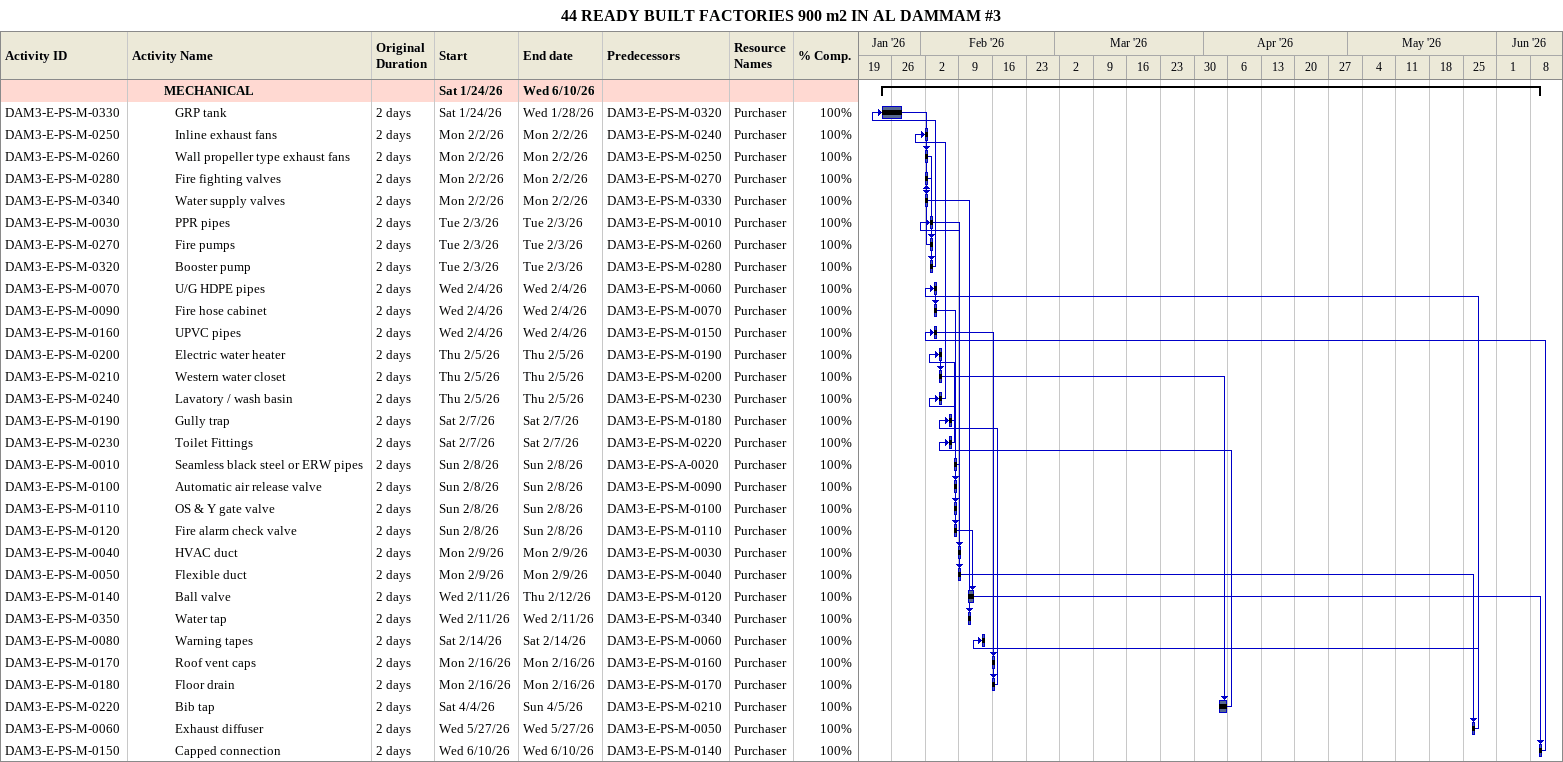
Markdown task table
44 READY BUILT FACTORIES 900 m2 IN AL DAMMAM #3

| ID | Level | Task | Original duration | Start | Finish | Predecessors | Resources | % complete |
|---|---|---|---|---|---|---|---|---|
|  | 4 | **MECHANICAL** |  | 2026-01-24 | 2026-06-10 |  |  |  |
| DAM3-E-PS-M-0330 | 5 | GRP tank | 2d | 2026-01-24 | 2026-01-28 | DAM3-E-PS-M-0320 | Purchaser | 100 |
| DAM3-E-PS-M-0250 | 5 | Inline exhaust fans | 2d | 2026-02-02 | 2026-02-02 | DAM3-E-PS-M-0240 | Purchaser | 100 |
| DAM3-E-PS-M-0260 | 5 | Wall propeller type exhaust fans | 2d | 2026-02-02 | 2026-02-02 | DAM3-E-PS-M-0250 | Purchaser | 100 |
| DAM3-E-PS-M-0280 | 5 | Fire fighting valves | 2d | 2026-02-02 | 2026-02-02 | DAM3-E-PS-M-0270 | Purchaser | 100 |
| DAM3-E-PS-M-0340 | 5 | Water supply valves | 2d | 2026-02-02 | 2026-02-02 | DAM3-E-PS-M-0330 | Purchaser | 100 |
| DAM3-E-PS-M-0030 | 5 | PPR pipes | 2d | 2026-02-03 | 2026-02-03 | DAM3-E-PS-M-0010 | Purchaser | 100 |
| DAM3-E-PS-M-0270 | 5 | Fire pumps | 2d | 2026-02-03 | 2026-02-03 | DAM3-E-PS-M-0260 | Purchaser | 100 |
| DAM3-E-PS-M-0320 | 5 | Booster pump | 2d | 2026-02-03 | 2026-02-03 | DAM3-E-PS-M-0280 | Purchaser | 100 |
| DAM3-E-PS-M-0070 | 5 | U/G HDPE pipes | 2d | 2026-02-04 | 2026-02-04 | DAM3-E-PS-M-0060 | Purchaser | 100 |
| DAM3-E-PS-M-0090 | 5 | Fire hose cabinet | 2d | 2026-02-04 | 2026-02-04 | DAM3-E-PS-M-0070 | Purchaser | 100 |
| DAM3-E-PS-M-0160 | 5 | UPVC pipes | 2d | 2026-02-04 | 2026-02-04 | DAM3-E-PS-M-0150 | Purchaser | 100 |
| DAM3-E-PS-M-0200 | 5 | Electric water heater | 2d | 2026-02-05 | 2026-02-05 | DAM3-E-PS-M-0190 | Purchaser | 100 |
| DAM3-E-PS-M-0210 | 5 | Western water closet | 2d | 2026-02-05 | 2026-02-05 | DAM3-E-PS-M-0200 | Purchaser | 100 |
| DAM3-E-PS-M-0240 | 5 | Lavatory / wash basin | 2d | 2026-02-05 | 2026-02-05 | DAM3-E-PS-M-0230 | Purchaser | 100 |
| DAM3-E-PS-M-0190 | 5 | Gully trap | 2d | 2026-02-07 | 2026-02-07 | DAM3-E-PS-M-0180 | Purchaser | 100 |
| DAM3-E-PS-M-0230 | 5 | Toilet Fittings | 2d | 2026-02-07 | 2026-02-07 | DAM3-E-PS-M-0220 | Purchaser | 100 |
| DAM3-E-PS-M-0010 | 5 | Seamless black steel or ERW pipes | 2d | 2026-02-08 | 2026-02-08 | DAM3-E-PS-A-0020 | Purchaser | 100 |
| DAM3-E-PS-M-0100 | 5 | Automatic air release valve | 2d | 2026-02-08 | 2026-02-08 | DAM3-E-PS-M-0090 | Purchaser | 100 |
| DAM3-E-PS-M-0110 | 5 | OS & Y gate valve | 2d | 2026-02-08 | 2026-02-08 | DAM3-E-PS-M-0100 | Purchaser | 100 |
| DAM3-E-PS-M-0120 | 5 | Fire alarm check valve | 2d | 2026-02-08 | 2026-02-08 | DAM3-E-PS-M-0110 | Purchaser | 100 |
| DAM3-E-PS-M-0040 | 5 | HVAC duct | 2d | 2026-02-09 | 2026-02-09 | DAM3-E-PS-M-0030 | Purchaser | 100 |
| DAM3-E-PS-M-0050 | 5 | Flexible duct | 2d | 2026-02-09 | 2026-02-09 | DAM3-E-PS-M-0040 | Purchaser | 100 |
| DAM3-E-PS-M-0140 | 5 | Ball valve | 2d | 2026-02-11 | 2026-02-12 | DAM3-E-PS-M-0120 | Purchaser | 100 |
| DAM3-E-PS-M-0350 | 5 | Water tap | 2d | 2026-02-11 | 2026-02-11 | DAM3-E-PS-M-0340 | Purchaser | 100 |
| DAM3-E-PS-M-0080 | 5 | Warning tapes | 2d | 2026-02-14 | 2026-02-14 | DAM3-E-PS-M-0060 | Purchaser | 100 |
| DAM3-E-PS-M-0170 | 5 | Roof vent caps | 2d | 2026-02-16 | 2026-02-16 | DAM3-E-PS-M-0160 | Purchaser | 100 |
| DAM3-E-PS-M-0180 | 5 | Floor drain | 2d | 2026-02-16 | 2026-02-16 | DAM3-E-PS-M-0170 | Purchaser | 100 |
| DAM3-E-PS-M-0220 | 5 | Bib tap | 2d | 2026-04-04 | 2026-04-05 | DAM3-E-PS-M-0210 | Purchaser | 100 |
| DAM3-E-PS-M-0060 | 5 | Exhaust diffuser | 2d | 2026-05-27 | 2026-05-27 | DAM3-E-PS-M-0050 | Purchaser | 100 |
| DAM3-E-PS-M-0150 | 5 | Capped connection | 2d | 2026-06-10 | 2026-06-10 | DAM3-E-PS-M-0140 | Purchaser | 100 |
